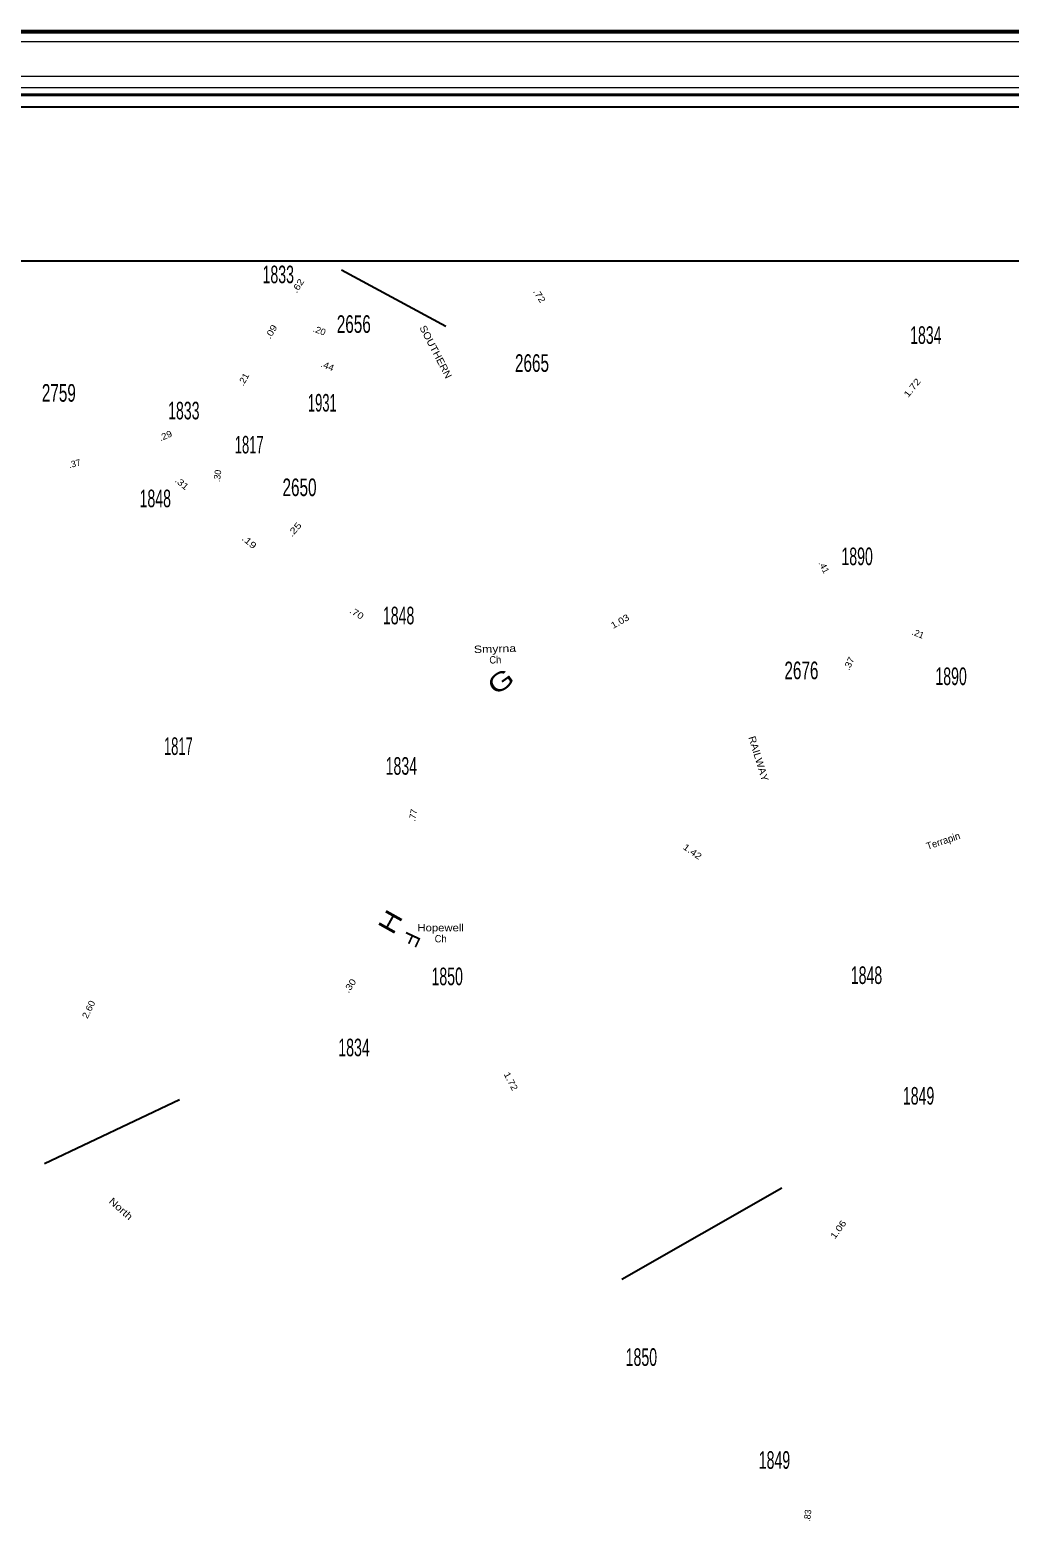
# Model space of a CAD drawing. Extents: x 247157 to 456915, y 195009 to 319183.
# Drawn here: x 261895 to 279259, y 291979 to 318693 of the extents above; entities that cross this region are included whole.
import ezdxf
from ezdxf.enums import TextEntityAlignment as Align

# ---------------------------------------------------------------- set-up
doc = ezdxf.new("R2010")
doc.units = 0
doc.header["$LTSCALE"] = 48
for name, color, linetype, lineweight in [('1', 7, 'Continuous', 13), ('20', 7, 'Continuous', 40), ('23', 7, 'Continuous', 25), ('31', 7, 'Continuous', 25), ('40', 7, 'Continuous', 13), ('47', 7, 'Continuous', 13), ('56', 7, 'Continuous', 25), ('63', 7, 'Continuous', 25)]:
    doc.layers.add(name, color=color, linetype=linetype, lineweight=lineweight)
doc.layers.add('57', color=7, linetype='Continuous')

msp = doc.modelspace()

# ---------------------------------------------------------------- linework, layer by layer
at = {"layer": '1'}
for points in [[(344273.23, 262296.02), (247642.58, 262296.02), (247642.58, 318693.06), (344273.23, 318693.06)], [(344075, 262499.25), (247840.81, 262499.25), (247840.81, 318489.83), (344075, 318489.83)]]:
    msp.add_lwpolyline(points, close=True, dxfattribs=at)
at = {"layer": '20'}
for points in [[(247677.59, 318658.06), (344238.23, 318658.06), (344238.23, 262331.02), (247677.59, 262331.02)], [(250865.44, 317549.1), (343312.72, 317549.1), (343312.72, 263422.73), (250865.44, 263422.73)]]:
    msp.add_lwpolyline(points, close=True, dxfattribs=at)
at = {"layer": '20', "lineweight": 13}
msp.add_lwpolyline([(250556.25, 317874.56), (250556.25, 263113.45), (250734.8, 263292.13), (250734.8, 317679.73), (343443.33, 317679.73), (343443.33, 263292.13), (250734.8, 263292.13), (250556.25, 263113.45), (343621.91, 263113.45), (343621.91, 317874.56)], close=True, dxfattribs=at)
at = {"layer": '20', "lineweight": 25}
msp.add_lwpolyline([(251078.67, 317335.87), (343099.49, 317335.87), (343099.49, 263635.96), (251078.67, 263635.96)], close=True, dxfattribs=at)
at = {"layer": '31'}
for p, q in [((267415.94, 314443.75), (269264.6, 313445.88)), ((262151.61, 298611.42), (264540.32, 299743.62)), ((272379.99, 296560.05), (275215.42, 298182.12))]:
    msp.add_line(p, q, dxfattribs=at)
at = {"layer": '63'}
msp.add_lwpolyline([(304975.1, 264681.11), (253312.69, 264681.11), (253312.69, 314605.35), (304975.1, 314605.35)], close=True, dxfattribs=at)

# ---------------------------------------------------------------- texts
at = {"layer": '23'}
for s, width, p in [('1833', 0.6, (266292.3, 314209.39)), ('2656', 0.65, (267631.19, 313329.48)), ('1834', 0.6, (277769.99, 313134.57)), ('2665', 0.65, (270789.53, 312638.85)), ('2759', 0.65, (262403.32, 312109.69)), ('1833', 0.6, (264618.19, 311796.45)), ('1931', 0.55, (267072.99, 311934.89)), ('1817', 0.55, (265777.23, 311192.35)), ('2650', 0.65, (266669.39, 310437.03)), ('1848', 0.6, (264112.68, 310240)), ('1890', 0.6, (276552.4, 309214.04)), ('1848', 0.6, (268425.87, 308165.59)), ('2676', 0.65, (275565.12, 307193.18)), ('1890', 0.6, (278217.68, 307089.11)), ('1817', 0.55, (264521.64, 305850.61)), ('1834', 0.6, (268473.97, 305500.02)), ('1850', 0.6, (269286.61, 301771.28)), ('1848', 0.6, (276718.31, 301793.1)), ('1834', 0.6, (267635.13, 300512)), ('1849', 0.6, (277641.51, 299655.61)), ('1850', 0.6, (272728.23, 295025.57)), ('1849', 0.6, (275087.18, 293202.85))]:
    msp.add_text(s, height=312, dxfattribs=dict(at, width=width)).set_placement(p, align=Align.CENTER)
at = {"layer": '40'}
for s, rotation, width, p in [('.62', 57.324, 1.2, (266689.29, 314132.87)), ('.72', 302.536, 1.2, (270872.34, 313954.35)), ('.09', 59.544, 1.2, (266215.9, 313321.22)), ('.20', 340.117, 1.05, (267002.93, 313317.24)), ('.21', 60.964, 1.05, (265728.23, 312478.96)), ('.44', 337.557, 1.1, (267142.42, 312690.88)), ('1.72', 51.655, 1.25, (277572.59, 312320.18)), ('.29', 23.251, 1.1, (264316.14, 311454.38)), ('.31', 319.895, 1.2, (264547.54, 310618.17)), ('.25', 48.903, 1.3, (266625.18, 309808.8)), ('.19', 319.579, 1.3, (265741.48, 309580.59)), ('.41', 296.618, 1.05, (275913.39, 309152.84)), ('.70', 328.923, 1.2, (267653.49, 308311.15)), ('1.03', 29.631, 1.15, (272377.71, 308168.45)), ('.37', 64.759, 1.1, (276459.65, 307446.51)), ('1.42', 324.763, 1.2, (273600.26, 304091.34)), ('.30', 56.159, 1.2, (267610.33, 301729.18)), ('2.60', 64.336, 1.1, (262982.78, 301317.44)), ('1.72', 297.328, 1.15, (270363.82, 300043.1)), ('1.06', 53.946, 1.2, (276263.56, 297409.05))]:
    msp.add_text(s, height=115, rotation=rotation, dxfattribs=dict(at, width=width)).set_placement(p, align=Align.CENTER)
for s, rotation, p in [('.37', 14.31, (262698.04, 310957.32)), ('.30', 82.367, (265271.12, 310788.91)), ('.21', 338.602, (277611.31, 307947.34)), ('.77', 79.104, (268737.42, 304772.54)), ('.83', 83.073, (275730.07, 292367.08))]:
    msp.add_text(s, height=115, rotation=rotation, dxfattribs=at).set_placement(p, align=Align.CENTER)
at = {"layer": '47', "width": 1.1}
for s, rotation, p in [('SOUTHERN', 297.361, (269028.87, 312963.95)), ('RAILWAY', 287.002, (274745.55, 305767.48))]:
    msp.add_text(s, height=125, rotation=rotation, dxfattribs=at).set_placement(p, align=Align.CENTER)
at = {"layer": '56'}
for s, height, rotation, width, p in [('Smyrna', 130, 1.621, 1.25, (270135.25, 307667.41)), ('Ch', 130, 1.621, 0.95, (270140.76, 307472.49)), ('G', 320, 35.549, 1.35, (270328.51, 307024.85)), ('H', 320, 60.713, 1.25, (268418.49, 302815.56))]:
    msp.add_text(s, height=height, rotation=rotation, dxfattribs=dict(at, width=width)).set_placement(p, align=Align.CENTER)
msp.add_text('F', height=275, rotation=244.998, dxfattribs=at).set_placement((268528.27, 302643.79), align=Align.CENTER)
for s, width, p in [('Hopewell', 1.15, (269170.67, 302724.72)), ('Ch', 0.95, (269170.67, 302529.72))]:
    msp.add_text(s, height=130, dxfattribs=dict(at, width=width)).set_placement(p, align=Align.CENTER)
at = {"layer": '57'}
msp.add_text('Terrapin', height=125, rotation=18.644, dxfattribs=at).set_placement((278096.85, 304269.02), align=Align.CENTER)
at = {"layer": '57', "width": 1.2}
msp.add_text('North', height=125, rotation=318.221, dxfattribs=at).set_placement((263461.52, 297762.77), align=Align.CENTER)

doc.saveas('drawing.dxf')
